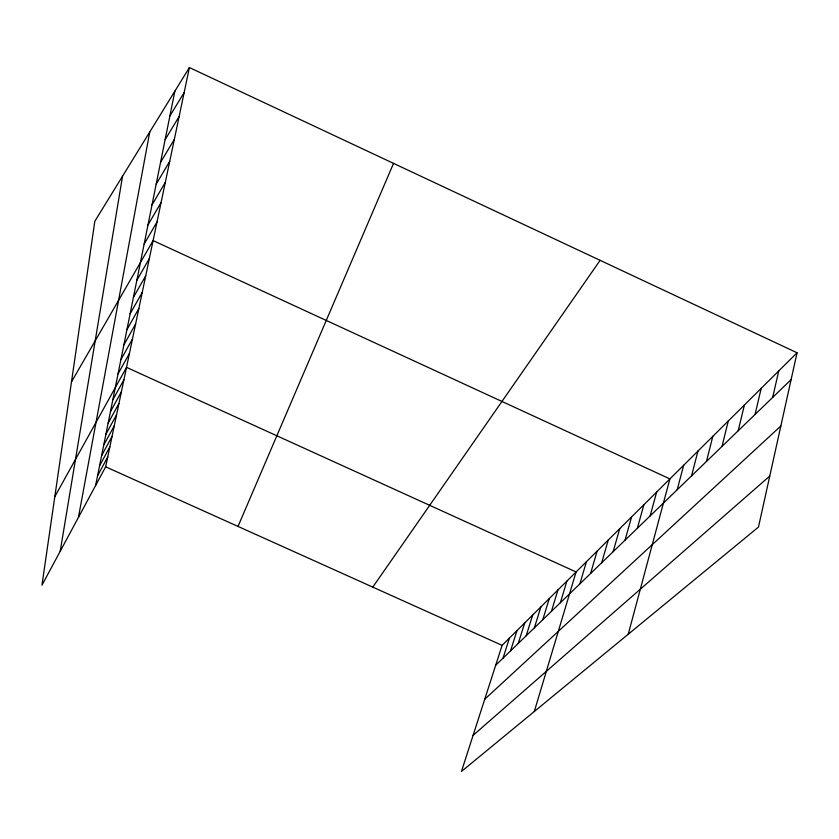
<?xml version="1.0" encoding="UTF-8"?>
<svg xmlns="http://www.w3.org/2000/svg" width="839" height="839" viewBox="0 0 839 839"><rect width="100%" height="100%" fill="white"/><g stroke="black" fill="none" stroke-linecap="round" stroke-linejoin="round"><path stroke-width="1.26" d="M60.209 551.275L122.546 176.211M78.436 517.401L149.73 132.027M95.604 485.498L174.869 91.157M189.394 67.55L94.828 221.255L41.95 585.202L105.662 466.82L189.394 67.55L797.05 352.779L758.477 527.06L461.46 771.45L502.1 645.359L797.05 352.779M772.688 397.413L778.739 370.943M755.058 414.466L761.204 388.331M738.184 430.795L744.403 404.996M721.991 446.442L728.294 420.979M706.459 461.46L712.814 436.332M691.546 475.881L697.954 451.078M677.209 489.745L683.659 465.257M628.243 634.232L669.9 478.901L153.107 240.594L71.504 381.818M650.141 515.912L656.654 492.042M637.357 528.276L643.891 504.7M625.034 540.19L631.589 516.908M613.152 551.684L619.706 528.696M601.678 562.78L608.244 540.075M590.593 573.498L597.158 551.055M579.885 583.85L586.451 561.69M534.296 711.524L576.089 571.957L126.521 367.367L54.808 496.678M560.347 602.748L566.902 581.081M551.433 611.369L557.966 589.932M542.77 619.738L549.304 598.532M534.37 627.866L540.882 606.891M526.189 635.773L532.692 615.018M518.25 643.45L524.721 622.916M510.521 650.928L516.981 630.603M503.001 658.196L509.441 638.08M238.014 526.431L393.543 163.374M99.547 465.876L109.846 446.862M97.555 475.828L107.728 456.982M101.603 455.65L112.027 436.458M103.721 445.131L114.272 425.761M105.903 434.298L116.579 414.76M108.137 423.15L118.96 403.433M112.825 399.836L123.92 379.752M110.444 411.666L121.403 391.771M118.037 373.879L129.447 353.408M120.9 359.648L132.478 338.966M123.868 344.902L135.614 324.011M126.941 329.622L138.855 308.521M130.118 313.786L142.221 292.465M133.422 297.342L145.713 275.821M136.851 280.278L149.342 258.538M144.13 244.107L157.019 221.936M147.979 224.925L161.088 202.545M151.995 204.936L165.325 182.346M156.19 184.108L169.73 161.308M160.553 162.378L174.334 139.368M165.115 139.694L179.137 116.474M169.877 115.971L184.15 92.552M372.789 587.122L600.116 260.331M495.681 665.275L791.114 379.606M484.732 699.265L780.847 425.992M473.102 735.352L769.762 476.07M105.662 466.82L502.1 645.359"/></g></svg>
